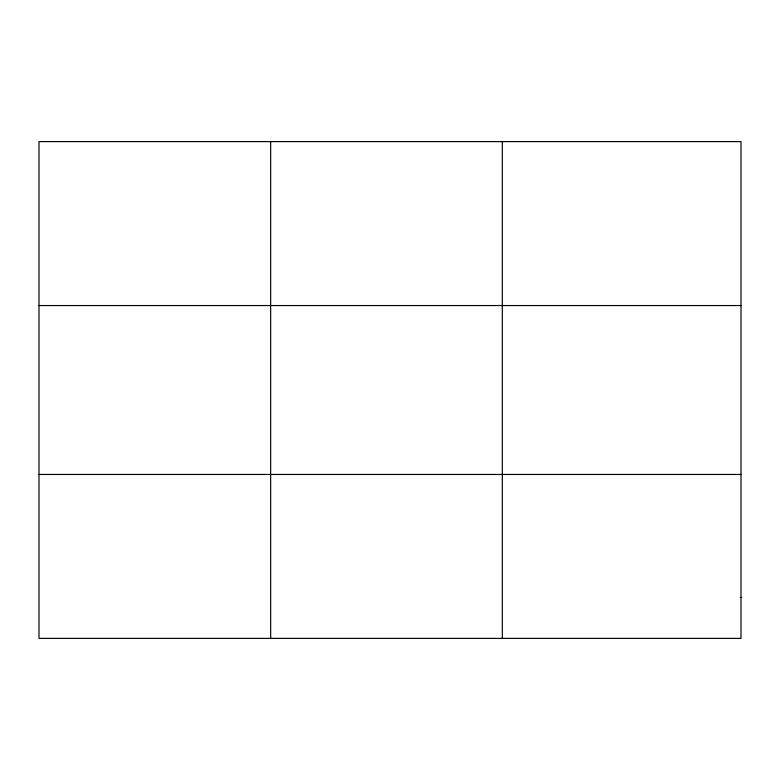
<?xml version="1.0" encoding="UTF-8"?>
<svg xmlns="http://www.w3.org/2000/svg" width="780" height="780" viewBox="0 0 780 780"><rect width="100%" height="100%" fill="white"/><g stroke="black" fill="none" stroke-linecap="round" stroke-linejoin="round"><path stroke-width="1.17" d="M270.66 638.391L270.66 141.609M502.32 638.391L502.32 141.609M39 305.546L741 305.546M39 474.454L741 474.454M741 597.402L741 638.391L39 638.391L39 141.609L741 141.609L741 597.402"/></g></svg>
